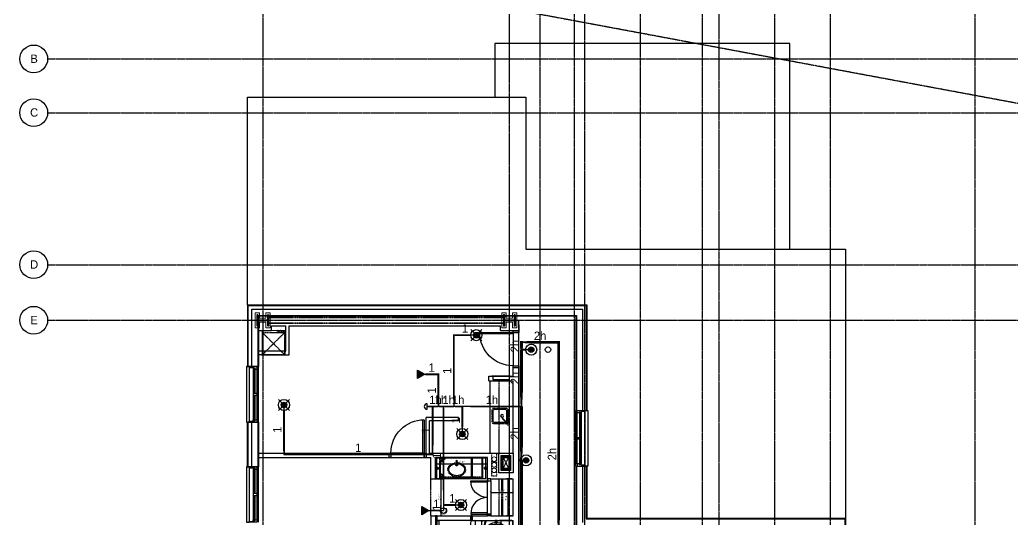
# Model space of a CAD drawing. Header units: inches. Extents: x -6955 to 13123, y -1334 to 3701.
# Drawn here: x 9285 to 10355, y 2205 to 2744 of the extents above; entities that cross this region are included whole.
import ezdxf
from ezdxf.enums import TextEntityAlignment as Align

# ---------------------------------------------------------------- set-up
doc = ezdxf.new("R2010")
doc.units = ezdxf.units.IN
doc.header["$MEASUREMENT"] = 0
doc.linetypes.add('CENTER2', pattern=[1.125, 0.75, -0.125, 0.125, -0.125])
doc.linetypes.add('HIDDEN2', pattern=[0.1875, 0.125, -0.0625])
for name, color, linetype in [('A-Clng Mtd Light Fixture', 4, 'Continuous'), ('A-Door', 7, 'Continuous'), ('A-Door-Head', 8, 'Continuous'), ('A-Eqpm', 4, 'Continuous'), ('A-Flor-Case', 6, 'Continuous'), ('A-Flor-Case-Hidden', 8, 'HIDDEN2'), ('A-Flor-Outline', 4, 'Continuous'), ('A-Flor-Ovhd', 1, 'HIDDEN2'), ('A-Flor-Pfix', 7, 'Continuous'), ('A-Flor-Soffit', 6, 'HIDDEN2'), ('A-Flor-Spcl', 5, 'Continuous'), ('A-Flor-Wall Mtd Fixture', 7, 'Continuous'), ('A-Glaz', 7, 'Continuous'), ('A-Glaz-Sill', 8, 'Continuous'), ('A-Grid(SmallScale)', 11, 'CENTER2'), ('A-HVAC', 6, 'HIDDEN2'), ('A-Roof-Below', 1, 'Continuous'), ('A-Wall-Full', 7, 'Continuous'), ('A-Wall-Hatch', 15, 'Continuous'), ('headdn', 7, 'Continuous'), ('PIPEBL', 4, 'Continuous'), ('pipemn', 6, 'Continuous'), ('PIPESPC', 7, 'Continuous'), ('S-Grid-Iden', 7, 'Continuous'), ('spk-cap', 7, 'Continuous'), ('spk-piperise', 7, 'Continuous'), ('TIDYPIPE', 7, 'Continuous')]:
    doc.layers.add(name, color=color, linetype=linetype)
for name, color, linetype, lineweight in [('A-Detl-Hatch', 1, 'Continuous', 18), ('A-Detl-Wide', 2, 'Continuous', 35), ('S-Detl-Hatch', 1, 'Continuous', 18), ('S-Detl-Wide', 3, 'Continuous', 35)]:
    doc.layers.add(name, color=color, linetype=linetype, lineweight=lineweight)
doc.layers.add('G-Anno-Nplt', color=140, linetype='Continuous', lineweight=18, plot=False)
doc.styles.add('G1DIM', font='arial.ttf')
doc.styles.add('PIPE', font='PIPE.SHX')
doc.dimstyles.new('Aec-Arch-I-96', dxfattribs={"dimscale": 96, "dimtxt": 0.09375, "dimasz": 0.0625, "dimexe": 0.0625, "dimexo": 0.0625, "dimgap": 0.03125, "dimtad": 1, "dimdec": 3, "dimzin": 3, "dimdsep": 46, "dimlunit": 4, "dimtxsty": 'G1DIM', "dimblk": 'ARCHTICK', "dimcen": 0.09375, "dimclrt": 2, "dimazin": 2, "dimtfac": 0.75, "dimtdec": 3, "dimtix": 1, "dimtmove": 2, "dimatfit": 2, "dimldrblk": 'OPEN90', "dimfxl": 0.0625, "dimtolj": 1, "dimtzin": 0, "dimarcsym": 0})

# ---------------------------------------------------------------- blocks, each defined once
blk = doc.blocks.new('EXTERIOR WINDOW 3')
at = {"layer": 'A-Glaz'}
for p, q in [((5693, -8445.8), (5693, -8419.3)), ((5694, -8445.8), (5694, -8419.3)), ((5695, -8474.2), (5695, -8419.3)), ((5693, -8474.2), (5693, -8447.8)), ((5694, -8474.2), (5694, -8447.8))]:
    blk.add_line(p, q, dxfattribs=at)
for points in [[(5693, -8419.3), (5690.5, -8419.3), (5690.5, -8416.8), (5699, -8416.8), (5699, -8417.8), (5695, -8417.8), (5695, -8419.3), (5694, -8419.3), (5694, -8418.3), (5693, -8418.3), (5693, -8419.3)], [(5693, -8474.2), (5690.5, -8474.2), (5690.5, -8476.8), (5699, -8476.8), (5699, -8475.7), (5695, -8475.7), (5695, -8474.2), (5694, -8474.2), (5694, -8475.2), (5693, -8475.2), (5693, -8474.2)]]:
    blk.add_lwpolyline(points, dxfattribs=at)
blk.add_lwpolyline([(5690.5, -8445.8), (5690.5, -8447.8), (5695, -8447.8), (5695, -8445.8)], close=True, dxfattribs=at)
at = {"layer": 'A-Glaz-Sill'}
for p, q in [((5689.1, -8416.8), (5689.1, -8476.8)), ((5690.5, -8419.3), (5690.5, -8474.2)), ((5699, -8475.7), (5699, -8417.8))]:
    blk.add_line(p, q, dxfattribs=at)
blk.add_lwpolyline([(5699, -8476.8), (5702, -8476.8), (5702, -8416.8), (5699, -8416.8)], dxfattribs=at)
blk = doc.blocks.new('4TH FLOOR CORE & SHELL')
at = {"layer": 'A-Roof-Below'}
for points in [[(2905.1, -14062.1), (2905.1, -13840.1), (2586.8, -13840.1), (2586.8, -13898.1)], [(2319.9, -14122.1), (2319.9, -13898.1), (2620.1, -13898.1), (2620.1, -14062.1), (2965.1, -14062.1), (2965.1, -14352.1)]]:
    blk.add_lwpolyline(points, dxfattribs=at)
at = {"layer": 'A-Wall-Full'}
for p, q in [((2319.9, -14122.1), (2686.1, -14122.1)), ((2319.9, -14122.1), (2319.9, -14188.8)), ((2686.1, -14122.1), (2686.1, -14236.1)), ((2331.9, -14134.1), (2331.9, -14188.7)), ((2331.9, -14134.1), (2674.1, -14134.1)), ((2674.1, -14134.1), (2674.1, -14236.1)), ((2319.9, -14188.7), (2331.9, -14188.7)), ((2674.1, -14236.1), (2686.1, -14236.1)), ((2319.9, -14296.7), (2319.9, -14248.7)), ((2319.9, -14248.7), (2331.9, -14248.7)), ((2331.9, -14248.7), (2331.9, -14296.7)), ((2319.9, -14296.7), (2331.9, -14296.7)), ((2674.1, -14296.1), (2674.1, -14364.1)), ((2674.1, -14296.1), (2686.1, -14296.1)), ((2686.1, -14296.1), (2686.1, -14352.1)), ((2686.1, -14352.1), (2965.1, -14352.1)), ((2965.1, -14352.1), (2965.1, -14398.1))]:
    blk.add_line(p, q, dxfattribs=at)
at = {"layer": 'A-Wall-Hatch'}
for p, q in [((2320.6, -14122.9), (2685.4, -14122.9)), ((2320.6, -14188.7), (2320.6, -14122.9)), ((2324.6, -14126.9), (2681.4, -14126.9)), ((2324.6, -14188.7), (2324.6, -14126.9)), ((2681.4, -14126.9), (2681.4, -14236.1)), ((2685.4, -14122.9), (2685.4, -14236.1)), ((2331.2, -14133.5), (2331.2, -14188.7)), ((2331.2, -14133.5), (2674.7, -14133.5)), ((2674.8, -14133.5), (2674.8, -14236.1)), ((2320.6, -14296.7), (2320.6, -14248.7)), ((2324.6, -14296.7), (2324.6, -14248.7)), ((2331.2, -14248.7), (2331.2, -14296.7)), ((2674.8, -14296.1), (2674.8, -14363.5)), ((2681.4, -14296.1), (2681.4, -14356.9)), ((2685.4, -14296.1), (2685.4, -14352.9)), ((2685.4, -14352.9), (2964.4, -14352.9)), ((2964.4, -14352.9), (2964.4, -14398.1))]:
    blk.add_line(p, q, dxfattribs=at)
at = {"rotation": 180}
for p in [(8021, -22665.5), (8021, -22773.5)]:
    blk.add_blockref('EXTERIOR WINDOW 3', p, dxfattribs=at)
at = {"xscale": -1, "rotation": 180}
blk.add_blockref('EXTERIOR WINDOW 3', (-3015, -22712.9), dxfattribs=at)
blk = doc.blocks.new('Column Bubble')
blk.add_circle((-0.004, -0.002), 0.156)
blk.add_attdef('XX', text='', height=0.0938).set_placement((0, 0), align=Align.MIDDLE_CENTER)
blk = doc.blocks.new('*U19')
at = {"layer": 'A-Detl-Hatch'}
h = blk.add_hatch(dxfattribs=at)
h.set_pattern_fill('ANSI32', color=256, scale=6, style=0)
h.set_pattern_definition([(45, (0, -6.06), (-1.591, 1.591), []), (45, (1.0607, -6.06), (-1.591, 1.591), [])])
edge = h.paths.add_edge_path()
edge.add_line((6, -12.12), (6, -11.515))
edge.add_line((6, -11.515), (0.795, -11.515))
edge.add_arc((0.795, -10.915), 0.6, 180, 270, ccw=False)
edge.add_line((0.195, -10.915), (0.195, -1.205))
edge.add_arc((0.795, -1.205), 0.6, 90, 180, ccw=False)
edge.add_line((0.795, -0.605), (6, -0.605))
edge.add_line((6, -0.605), (6, 0))
edge.add_line((6, 0), (-6, 0))
edge.add_line((-6, 0), (-6, -0.605))
edge.add_line((-6, -0.605), (-0.795, -0.605))
edge.add_arc((-0.795, -1.205), 0.6, 0, 90, ccw=False)
edge.add_line((-0.195, -1.205), (-0.195, -10.915))
edge.add_arc((-0.795, -10.915), 0.6, 270, 360, ccw=False)
edge.add_line((-0.795, -11.515), (-6, -11.515))
edge.add_line((-6, -11.515), (-6, -12.12))
edge.add_line((-6, -12.12), (6, -12.12))
at = {"color": 0, "linetype": 'ByBlock'}
blk.add_lwpolyline([(6, -12.12), (6, -11.515), (0.795, -11.515, -0.41421356), (0.195, -10.915), (0.195, -1.205, -0.41421356), (0.795, -0.605), (6, -0.605), (6, 0), (-6, 0), (-6, -0.605), (-0.795, -0.605, -0.41421356), (-0.195, -1.205), (-0.195, -10.915, -0.41421356), (-0.795, -11.515), (-6, -11.515), (-6, -12.12)], format="xyb", close=True, dxfattribs=at)
blk = doc.blocks.new('W12X65')
at = {"layer": 'S-Detl-Hatch'}
blk.add_lwpolyline([(13860.6, -7310.3), (13860.6, -7305.7), (13854.8, -7305.7), (13854.8, -7298.8), (13860.6, -7298.8), (13860.6, -7294.2), (13844.6, -7294.2), (13844.6, -7298.8), (13850.4, -7298.8), (13850.4, -7305.7), (13844.6, -7305.7), (13844.6, -7310.3)], close=True, dxfattribs=at)
at = {"layer": 'A-Detl-Wide'}
blk.add_blockref('*U19', (13852.6, -7296.2), dxfattribs=at)
blk = doc.blocks.new('kitchen faucet')
for p, q in [((0.9, 0.4), (8.4, 0.4)), ((1, 0.1), (4, 0.1)), ((4, -0.1), (4, 0.1)), ((0.9, -0.4), (8.4, -0.4)), ((1, -0.1), (4, -0.1))]:
    blk.add_line(p, q)
blk.add_circle((0, 0), 1)
blk.add_arc((8.4, 0), 0.375, 270, 90)
blk = doc.blocks.new('kitchen sink')
blk.add_lwpolyline([(-14.9, -7, 0.143329), (-14, -7.2), (-3, -7.2, 0.414214), (-1.2, -5.5), (-1.2, 5.5, 0.414214), (-3, 7.2), (-14, 7.2, 0.414214), (-15.8, 5.5), (-15.8, -5.5, 0.143329), (-15.5, -6.4, 0.143329)], format="xyb")
blk.add_circle((-10.8, 0), 1.5)
at = {"layer": 'A-Flor-Case-Hidden'}
for p, q in [((-15.8, 8.5), (-17, 7.2)), ((-1.2, 8.5), (0, 7.2)), ((-16.6, -7.6), (-17, -7.2)), ((-15.8, -8.5), (-16.1, -8.1)), ((-1.2, -8.5), (0, -7.2))]:
    blk.add_line(p, q, dxfattribs=at)
for points in [[(-17, 7.2), (-17, -7.2)], [(-1.2, 8.5), (-15.8, 8.5)], [(0, -7.2), (0, 7.2)], [(-15.8, -8.5), (-1.2, -8.5)]]:
    blk.add_lwpolyline(points, dxfattribs=at)
at = {"rotation": 45.00000000000001}
blk.add_blockref('kitchen faucet', (-17.4, -8.9), dxfattribs=at)
blk = doc.blocks.new('18in door')
blk.add_lwpolyline([(0, 0), (1.5, 0), (1.5, 18), (0, 18)], close=True)
blk.add_arc((0, 0), 18, 0, 90)
blk = doc.blocks.new('Single 12x6 HVAC Shaft')
at = {"layer": 'A-Flor-Outline'}
blk.add_lwpolyline([(3.75, 17.75), (11.75, 17.75), (11.75, 3.75), (3.75, 3.75)], close=True, dxfattribs=at)
at = {"layer": 'A-HVAC'}
for p, q in [((4.75, 16.75), (10.75, 4.75)), ((4.75, 4.75), (10.75, 16.75))]:
    blk.add_line(p, q, dxfattribs=at)
blk.add_lwpolyline([(4.75, 16.75), (10.75, 16.75), (10.75, 4.75), (4.75, 4.75)], close=True, dxfattribs=at)
at = {"layer": 'A-Wall-Full'}
for points in [[(0, 21.5), (15.5, 21.5), (15.5, 0), (0, 0)], [(2.75, 18.75), (12.75, 18.75), (12.75, 2.75), (2.75, 2.75)]]:
    blk.add_lwpolyline(points, close=True, dxfattribs=at)
blk = doc.blocks.new('Plumbing Chase')
at = {"layer": 'A-Flor-Outline', "linetype": 'HIDDEN2', "ltscale": 0.5}
blk.add_lwpolyline([(0.625, 0), (6.625, 0), (6.625, 24), (0.625, 24)], close=True, dxfattribs=at)
at = {"layer": 'G-Anno-Nplt'}
for centre in [(3.625, 18), (3.625, 12), (3.625, 6)]:
    blk.add_circle(centre, 2.5, dxfattribs=at)
blk = doc.blocks.new('_ArchTick')
at = {"color": 0, "linetype": 'ByBlock', "const_width": 0.15}
blk.add_lwpolyline([(-0.5, -0.5), (0.5, 0.5)], dxfattribs=at)
blk = doc.blocks.new('*D149')
at = {"layer": 'Defpoints', "color": 0, "transparency": 16777216}
for p in [(0, -27.9), (-5.7, -67.9), (0, -67.9)]:
    blk.add_point(p, dxfattribs=at)
at = {"layer": 'G-Anno-Nplt', "color": 0, "lineweight": -2, "transparency": 16777216}
for p, q in [((-1.5, -27.9), (-7.2, -27.9)), ((-5.7, -27.9), (-5.7, -67.9)), ((-1.5, -67.9), (-7.2, -67.9))]:
    blk.add_line(p, q, dxfattribs=at)
at = {"layer": 'G-Anno-Nplt', "color": 0, "lineweight": -2, "transparency": 16777216, "xscale": 1.5, "yscale": 1.5, "zscale": 1.5}
for p, rotation in [((-5.7, -27.9), 90), ((-5.7, -67.9), 270)]:
    blk.add_blockref('_ArchTick', p, dxfattribs=dict(at, rotation=rotation))
at = {"layer": 'G-Anno-Nplt', "transparency": 16777216, "insert": (-7.6, -47.9), "char_height": 2.25, "attachment_point": 5, "rotation": 90, "style": 'G1DIM'}
blk.add_mtext('\\A1;3\'-4"', dxfattribs=at)
blk = doc.blocks.new('_Open90')
at = {"color": 0, "linetype": 'ByBlock', "lineweight": -2}
for p, q in [((0, 0), (-1, 0)), ((-0.5, 0.5), (0, 0)), ((0, 0), (-0.5, -0.5))]:
    blk.add_line(p, q, dxfattribs=at)
blk = doc.blocks.new('*D150')
at = {"layer": 'Defpoints', "color": 0, "transparency": 16777216}
for p in [(0, -42.5), (-24, -43), (0, -43)]:
    blk.add_point(p, dxfattribs=at)
at = {"layer": 'G-Anno-Nplt', "color": 0, "lineweight": -2, "transparency": 16777216}
for p, q in [((-24, -41.5), (-24, -41)), ((-24, -42.5), (0, -42.5)), ((0, -41.5), (0, -41))]:
    blk.add_line(p, q, dxfattribs=at)
at = {"layer": 'G-Anno-Nplt', "color": 0, "lineweight": -2, "transparency": 16777216, "xscale": 1.5, "yscale": 1.5, "zscale": 1.5, "rotation": 180}
blk.add_blockref('_ArchTick', (-24, -42.5), dxfattribs=at)
at = {"layer": 'G-Anno-Nplt', "color": 0, "lineweight": -2, "transparency": 16777216, "xscale": 1.5, "yscale": 1.5, "zscale": 1.5}
blk.add_blockref('_ArchTick', (0, -42.5), dxfattribs=at)
at = {"layer": 'G-Anno-Nplt', "transparency": 16777216, "insert": (-12, -40.6), "char_height": 2.25, "attachment_point": 5, "style": 'G1DIM'}
blk.add_mtext('\\A1;2\'-0"', dxfattribs=at)
blk = doc.blocks.new('shower head')
for p, q in [((0.5, 0.2), (4.5, 0.2)), ((6, 1.5), (4.5, 1.5)), ((0.5, -0.2), (4.5, -0.2)), ((6, -1.5), (4.5, -1.5))]:
    blk.add_line(p, q)
blk.add_lwpolyline([(0, -1.1), (0.5, -1.1), (0.5, 1.1), (0, 1.1)], close=True)
at = {"extrusion": (0, 0, -1)}
for centre, start_param, end_param in [((4.5, 0), 4.878708, 10.826996), ((6, 0), 6.265998, 9.430839)]:
    blk.add_ellipse(centre, major_axis=(0, 1.5), ratio=0.483735, start_param=start_param, end_param=end_param, dxfattribs=at)
blk.add_open_spline([(4.5, 0.2), (4.5, 0.2), (4.5, 0.2), (4.5, 0.1), (4.5, 0), (4.5, 0), (4.5, -0.1), (4.5, -0.2), (4.5, -0.2), (4.5, -0.2)], degree=3, knots=[7.6339989, 7.6339989, 7.6339989, 7.6339989, 7.7552894, 7.7552894, 7.7552894, 7.9540134, 7.9540134, 7.9540134, 8.074038, 8.074038, 8.074038, 8.074038])
blk = doc.blocks.new('shower curtain rod')
for p, q in [((-59.8, 0), (-60, 0)), ((-59.8, -2.5), (-59.8, 0)), ((-0.2, 0), (0, 0)), ((-0.2, -2.5), (-0.2, 0)), ((-59.8, -2.5), (-60, -2.5)), ((-59.8, -0.8), (-58.9, -0.8)), ((-59.8, -1.8), (-59, -1.8)), ((-0.2, -0.8), (-1.1, -0.8)), ((-0.2, -1.8), (-1, -1.8)), ((-0.2, -2.5), (0, -2.5))]:
    blk.add_line(p, q)
for centre, radius, start, end in [((-30, 101.4), 107.1, 254.2934, 285.7066), ((-30, 101.3), 106.1, 254.2167, 285.7833)]:
    blk.add_arc(centre, radius, start, end)
blk = doc.blocks.new('tub plan')
for p, q in [((0.1, -32.2), (0.1, -0.3)), ((59.4, -0.1), (0.3, -0.1)), ((59.6, -32.2), (59.6, -0.3)), ((2.2, -16.5), (2.2, -20)), ((-0.1, -33.9), (59.8, -33.9)), ((0.2, -33.9), (0.2, -32.4)), ((59.6, -33.9), (59.6, -32.4))]:
    blk.add_line(p, q)
blk.add_circle((7.6, -18.2), 1.09)
for centre, radius, start, end in [((0.3, -0.3), 0.188, 90, 180), ((14.4, -18.2), 12.2, 90, 171.7868), ((14.5, -18.2), 10.6, 90, 180), ((30, -982.5), 976.6, 89.0832, 90.9168), ((29.8, -940.7), 933.2, 89.0622, 90.9378), ((45, -12.2), 4.5, 8.0478, 90), ((45.6, -18.2), 12.2, 270, 90), ((59.4, -0.3), 0.188, 0, 90), ((14.4, -18.2), 12.2, 188.2132, 270), ((14.5, -18.2), 10.6, 180, 270), ((2, -18.2), 48, 351.9522, 8.0478), ((30, 946), 976.6, 269.0832, 270.9168), ((29.8, 904.2), 933.2, 269.0622, 270.9378), ((45, -24.3), 4.5, 270, 351.9522), ((0.2, -32.2), 0.13, 180, 241.143), ((0.2, -33.7), 0.13, 246.6399, 270), ((29.9, 1136.1), 1170.4, 268.5496, 271.4504), ((59.5, -32.2), 0.13, 298.857, 0), ((59.8, -33.8), 0.06, 270, 0)]:
    blk.add_arc(centre, radius, start, end)
at = {"layer": 'A-Flor-Pfix'}
blk.add_blockref('shower head', (-0.1, -18.2), dxfattribs=at)
at = {"layer": 'A-Flor-Spcl'}
blk.add_blockref('shower curtain rod', (59.9, -28.6), dxfattribs=at)
blk = doc.blocks.new('Toiliet American Std Cadet Pro')
for p, q in [((0, 8.1), (0, -8.1)), ((5.8, 9.1), (1, 9.1)), ((6.8, 7.9), (6.8, 8.1)), ((7.5, 6.5), (7, 7.4)), ((7.7, -6), (7.7, 6)), ((1, -9.1), (5.8, -9.1)), ((6.8, -8.1), (6.8, -7.9)), ((7, -7.4), (7.5, -6.5))]:
    blk.add_line(p, q)
for centre, radius, start, end in [((1, 8.1), 1, 90, 180), ((5.8, 8.1), 1, 0, 90), ((7.8, 7.9), 1, 180, 212.4157), ((6.7, 6), 1, 0, 32.4157), ((10.9, 10.1), 4.91, 226.8784, 295.5831), ((1, -8.1), 1, 180, 270), ((5.8, -8.1), 1, 270, 0), ((7.8, -7.9), 1, 147.5844, 180), ((10.9, -10.1), 4.91, 64.417, 133.1217), ((6.7, -6), 1, 327.5844, 0)]:
    blk.add_arc(centre, radius, start, end)
for start_param, end_param in [(2.197169, 4.086017), (4.086017, 8.480354)]:
    blk.add_ellipse((18.4, 0), major_axis=(9.17, 0), ratio=0.762999, start_param=start_param, end_param=end_param)
blk = doc.blocks.new('sink1915rear')
for p, q in [((-0.4, -1.9), (-0.4, -5.3)), ((0.4, -5.3), (-0.4, -5.3)), ((-0.1, -2), (-0.1, -4.5)), ((0.1, -4.5), (-0.1, -4.5)), ((0.1, -2), (0.1, -4.5)), ((0.4, -1.9), (0.4, -5.3))]:
    blk.add_line(p, q)
blk.add_circle((0, -1), 0.938)
for start, end in [(112.0243, 67.9757), (138.5829, 221.4171), (264.1135, 275.8865), (318.587, 41.413)]:
    blk.add_arc((0, -5), 1, start, end)
blk.add_open_spline([(-0.7, -3.5), (-1.4, -3.6), (-2, -3.7), (-3.6, -4.1), (-4.5, -4.5), (-6.2, -5.5), (-6.8, -6.1), (-7.9, -7.4), (-8.2, -8.2), (-8.5, -9.3), (-8.5, -9.6), (-8.5, -10), (-8.5, -10.6), (-8.4, -11.2), (-7.9, -12.5), (-7.5, -13.2), (-6.3, -14.5), (-5.5, -15), (-3.8, -15.9), (-2.8, -16.2), (-0.7, -16.5), (0.4, -16.6), (2.5, -16.3), (3.5, -16), (5.3, -15.2), (6.1, -14.6), (7.3, -13.4), (7.8, -12.7), (8.4, -11.2), (8.5, -10.5), (8.4, -8.9), (8.2, -8.2), (7.4, -6.8), (6.9, -6.1), (5.4, -4.9), (4.5, -4.5), (2.7, -3.8), (1.7, -3.6), (0.8, -3.5)], degree=3, knots=[4.798605, 4.798605, 4.798605, 4.798605, 5.014176, 5.014176, 5.378501, 5.378501, 5.742827, 5.742827, 6.107152, 6.107152, 6.283185, 6.283185, 6.283185, 6.561131, 6.561131, 6.925457, 6.925457, 7.289782, 7.289782, 7.654107, 7.654107, 8.018433, 8.018433, 8.382758, 8.382758, 8.747084, 8.747084, 9.111409, 9.111409, 9.475734, 9.475734, 9.84006, 9.84006, 10.204385, 10.204385, 10.56871, 10.56871, 10.909356, 10.909356, 10.909356, 10.909356])
at = {"layer": 'A-Flor-Case-Hidden', "linetype": 'HIDDEN2', "ltscale": 0.25}
blk.add_ellipse((0, -10), major_axis=(-9.5, 0), ratio=0.789474, start_param=4.791408, end_param=10.916548, dxfattribs=at)
blk = doc.blocks.new('wall sconce')
for p, q in [((0, 0), (3.75, 0)), ((2, -1.75), (2, 1.75))]:
    blk.add_line(p, q)
blk.add_circle((2, 0), 1.25)
blk = doc.blocks.new('41in Std Vanity')
at = {"layer": 'A-Flor-Case'}
for p, q in [((23, 54.5), (0, 54.5)), ((0.8, 1.5), (0.8, 54.5)), ((23, 1.5), (23, 54.5)), ((23, 1.5), (0, 1.5))]:
    blk.add_line(p, q, dxfattribs=at)
at = {"layer": 'A-Flor-Case-Hidden'}
for p, q in [((22, 51.1), (0.8, 51.1)), ((4.8, 50.4), (0.8, 46.3)), ((5.9, 50.4), (0.8, 45.2)), ((20, 50.4), (2.8, 50.4)), ((16.9, 50.4), (21.3, 46)), ((17.9, 50.4), (21.3, 47)), ((21.3, 4.9), (21.3, 49.1)), ((22, 4.9), (22, 51.1)), ((21.3, 17), (0.8, 17)), ((21.3, 16.2), (0.8, 16.2)), ((21.3, 5.6), (0.8, 5.6)), ((22, 4.9), (0.8, 4.9))]:
    blk.add_line(p, q, dxfattribs=at)
for points in [[(0.8, 49.1), (2.8, 49.1), (2.8, 51.1), (0.8, 51.1)], [(20, 49.1), (22, 49.1), (22, 51.1), (20, 51.1)]]:
    blk.add_lwpolyline(points, close=True, dxfattribs=at)
at = {"layer": 'A-Wall-Full'}
for p, q in [((0, 0), (0, 56)), ((0, 56), (23, 56)), ((23, 0), (0, 0))]:
    blk.add_line(p, q, dxfattribs=at)
at = {"layer": 'A-Flor-Pfix', "rotation": 90}
blk.add_blockref('sink1915rear', (3, 33.1), dxfattribs=at)
at = {"layer": 'A-Flor-Wall Mtd Fixture', "xscale": -1, "rotation": 90}
blk.add_blockref('wall sconce', (11.5, 56), dxfattribs=at)
at = {"layer": 'A-Flor-Wall Mtd Fixture', "rotation": 90}
blk.add_blockref('wall sconce', (11.5, 0), dxfattribs=at)
blk = doc.blocks.new('36in door')
blk.add_lwpolyline([(-1.5, -36), (0, -36), (0, 0), (-1.5, 0)], close=True)
blk.add_arc((0, 0), 36, 180, 270)
blk = doc.blocks.new('*D111')
at = {"layer": 'Defpoints', "color": 0, "transparency": 16777216}
for p in [(4.9, 128.7), (60.9, 129.1), (60.9, 129.1)]:
    blk.add_point(p, dxfattribs=at)
at = {"layer": 'G-Anno-Nplt', "color": 0, "lineweight": -2, "transparency": 16777216}
for p, q in [((4.9, 130.2), (4.9, 130.6)), ((4.9, 129.1), (60.9, 129.1))]:
    blk.add_line(p, q, dxfattribs=at)
at = {"layer": 'G-Anno-Nplt', "color": 0, "lineweight": -2, "transparency": 16777216, "xscale": 1.5, "yscale": 1.5, "zscale": 1.5, "rotation": 180}
blk.add_blockref('_ArchTick', (4.9, 129.1), dxfattribs=at)
at = {"layer": 'G-Anno-Nplt', "color": 0, "lineweight": -2, "transparency": 16777216, "xscale": 1.5, "yscale": 1.5, "zscale": 1.5}
blk.add_blockref('_ArchTick', (60.9, 129.1), dxfattribs=at)
at = {"layer": 'G-Anno-Nplt', "transparency": 16777216, "insert": (32.9, 131), "char_height": 2.25, "attachment_point": 5, "style": 'G1DIM'}
blk.add_mtext('\\A1;4\'-8"', dxfattribs=at)
blk = doc.blocks.new('*D112')
at = {"layer": 'Defpoints', "color": 0, "transparency": 16777216}
for p in [(0, 112.9), (0, 72.9), (10.8, 72.9)]:
    blk.add_point(p, dxfattribs=at)
at = {"layer": 'G-Anno-Nplt', "color": 0, "lineweight": -2, "transparency": 16777216}
for p, q in [((1.5, 112.9), (12.3, 112.9)), ((10.8, 112.9), (10.8, 72.9)), ((1.5, 72.9), (12.3, 72.9))]:
    blk.add_line(p, q, dxfattribs=at)
at = {"layer": 'G-Anno-Nplt', "color": 0, "lineweight": -2, "transparency": 16777216, "xscale": 1.5, "yscale": 1.5, "zscale": 1.5}
for p, rotation in [((10.8, 112.9), 90), ((10.8, 72.9), 270)]:
    blk.add_blockref('_ArchTick', p, dxfattribs=dict(at, rotation=rotation))
at = {"layer": 'G-Anno-Nplt', "transparency": 16777216, "insert": (8.9, 92.9), "char_height": 2.25, "attachment_point": 5, "rotation": 90, "style": 'G1DIM'}
blk.add_mtext('\\A1;3\'-4"', dxfattribs=at)
blk = doc.blocks.new('*D113')
at = {"layer": 'Defpoints', "color": 0, "transparency": 16777216}
for p in [(47.6, 68), (47.6, 0), (47.6, 0)]:
    blk.add_point(p, dxfattribs=at)
at = {"layer": 'G-Anno-Nplt', "color": 0, "lineweight": -2, "transparency": 16777216}
blk.add_line((47.6, 68), (47.6, 0), dxfattribs=at)
at = {"layer": 'G-Anno-Nplt', "color": 0, "lineweight": -2, "transparency": 16777216, "xscale": 1.5, "yscale": 1.5, "zscale": 1.5}
for p, rotation in [((47.6, 68), 90), ((47.6, 0), 270)]:
    blk.add_blockref('_ArchTick', p, dxfattribs=dict(at, rotation=rotation))
at = {"layer": 'G-Anno-Nplt', "transparency": 16777216, "insert": (45.7, 34), "char_height": 2.25, "attachment_point": 5, "rotation": 90, "style": 'G1DIM'}
blk.add_mtext('\\A1;5\'-8"', dxfattribs=at)
blk = doc.blocks.new('*D114')
at = {"layer": 'Defpoints', "color": 0, "transparency": 16777216}
for p in [(52.6, 8), (52.6, 3.7), (88.6, 8.1)]:
    blk.add_point(p, dxfattribs=at)
at = {"layer": 'G-Anno-Nplt', "color": 0, "lineweight": -2, "transparency": 16777216}
for p, q in [((52.6, 6.5), (52.6, 2.2)), ((88.6, 3.7), (52.6, 3.7)), ((88.6, 6.6), (88.6, 2.2))]:
    blk.add_line(p, q, dxfattribs=at)
at = {"layer": 'G-Anno-Nplt', "color": 0, "lineweight": -2, "transparency": 16777216, "xscale": 1.5, "yscale": 1.5, "zscale": 1.5, "rotation": 180}
blk.add_blockref('_ArchTick', (52.6, 3.7), dxfattribs=at)
at = {"layer": 'G-Anno-Nplt', "color": 0, "lineweight": -2, "transparency": 16777216, "xscale": 1.5, "yscale": 1.5, "zscale": 1.5}
blk.add_blockref('_ArchTick', (88.6, 3.7), dxfattribs=at)
at = {"layer": 'G-Anno-Nplt', "transparency": 16777216, "insert": (70.6, 5.6), "char_height": 2.25, "attachment_point": 5, "style": 'G1DIM'}
blk.add_mtext('\\A1;3\'-0"', dxfattribs=at)
blk = doc.blocks.new('*D115')
at = {"layer": 'Defpoints', "color": 0, "transparency": 16777216}
for p in [(88.6, 68), (75.4, 8.1), (88.6, 8.1)]:
    blk.add_point(p, dxfattribs=at)
at = {"layer": 'G-Anno-Nplt', "color": 0, "lineweight": -2, "transparency": 16777216}
for p, q in [((87.1, 68), (73.9, 68)), ((75.4, 68), (75.4, 8.1)), ((87.1, 8.1), (73.9, 8.1))]:
    blk.add_line(p, q, dxfattribs=at)
at = {"layer": 'G-Anno-Nplt', "color": 0, "lineweight": -2, "transparency": 16777216, "xscale": 1.5, "yscale": 1.5, "zscale": 1.5}
for p, rotation in [((75.4, 68), 90), ((75.4, 8.1), 270)]:
    blk.add_blockref('_ArchTick', p, dxfattribs=dict(at, rotation=rotation))
at = {"layer": 'G-Anno-Nplt', "transparency": 16777216, "insert": (73.5, 38), "char_height": 2.25, "attachment_point": 5, "rotation": 90, "style": 'G1DIM'}
blk.add_mtext('\\A1;5\'-0"', dxfattribs=at)
blk = doc.blocks.new('HVAC UNIT NICHE')
at = {"layer": 'A-Door-Head'}
blk.add_lwpolyline([(4, 0), (28.5, 0), (28.5, -3.8), (4, -3.8)], close=True, dxfattribs=at)
at = {"layer": 'A-HVAC'}
for p, q in [((4.2, 0), (28.2, -24)), ((4.2, -24), (28.2, 0))]:
    blk.add_line(p, q, dxfattribs=at)
for points in [[(3.2, 0), (29.2, 0), (29.2, 0.5), (3.2, 0.5)], [(4.2, -24), (28.2, -24), (28.2, 0), (4.2, 0)]]:
    blk.add_lwpolyline(points, close=True, dxfattribs=at)
for centre in [(21.1, -25), (23.7, -25), (26.4, -25)]:
    blk.add_circle(centre, 1, dxfattribs=at)
at = {"layer": 'A-Wall-Full'}
for p, q in [((4, 0), (0, 0)), ((4, -3.8), (4, 0)), ((28.5, 0), (33.2, 0)), ((28.5, -3.8), (28.5, 0)), ((33.2, 0), (33.2, -26)), ((4, -3.8), (0, -3.8)), ((28.5, -3.8), (29.5, -3.8)), ((29.5, -3.8), (29.5, -26))]:
    blk.add_line(p, q, dxfattribs=at)
at = {"layer": 'G-Anno-Nplt'}
blk.add_lwpolyline([(4, 0), (4, -26), (28.5, -26), (28.5, 0)], close=True, dxfattribs=at)
blk = doc.blocks.new('side2')
for p, q in [((0, 0), (7.8, 4.5)), ((7.8, -4.5), (0, 0)), ((7.8, 4.5), (7.8, -4.5))]:
    blk.add_line(p, q)
blk.add_solid([(7.8, -4.5), (0, 0), (7.8, 4.5)])
blk = doc.blocks.new('dpend2')
for p, q in [((-6, -6), (6, 6)), ((6, -6), (-6, 6))]:
    blk.add_line(p, q)
for radius in [6, 3]:
    blk.add_circle((0, 0), radius)
for points in [[(0, 0), (-3, 0), (-2.1, 2.1)], [(0, 0), (-3, 0), (-2.1, -2.1)], [(0, 0), (0, 3), (-2.1, 2.1)], [(0, 0), (0, -3), (-2.1, -2.1)], [(0, 0), (0, 3), (2.1, 2.1)], [(0, 0), (3, 0), (2.1, 2.1)], [(0, 0), (3, 0), (2.1, -2.1)], [(0, 0), (0, -3), (2.1, -2.1)]]:
    blk.add_solid(points)
blk = doc.blocks.new('dpend1')
for radius in [6, 3]:
    blk.add_circle((0, 0), radius)
for points in [[(0, 3), (-2.5, -1.6), (-2.6, 1.4)], [(0, 3), (-2.5, -1.6), (2.5, -1.6)], [(2.5, -1.6), (0, 3), (2.6, 1.5)], [(2.5, -1.6), (-2.5, -1.6), (0, -3)]]:
    blk.add_solid(points)
blk = doc.blocks.new('PIPESPC')
at = {"layer": 'PIPESPC', "style": 'PIPE', "width": 0.9}
blk.add_attdef('SIZE', text='', height=9, dxfattribs=at).set_placement((0, 4), align=Align.CENTER)
at = {"layer": 'PIPESPC', "style": 'PIPE', "flags": 1}
blk.add_attdef('SCHED', (25.3, 3.9), '', height=9, dxfattribs=at)
blk = doc.blocks.new('rise')
blk.add_circle((0, 0), 3)
blk = doc.blocks.new('CAP')
blk.add_line((0, 3), (0, -3))
blk.add_arc((0, 0), 3, 270, 90)
blk = doc.blocks.new('TIDYRUN')
at = {"const_width": 0.5}
blk.add_lwpolyline([(-2.8, 2.8, -2.414214), (-2.8, -2.8, -1.737895)], format="xyb", dxfattribs=at)
blk = doc.blocks.new('Suite Closet 1')
at = {"layer": 'A-Door'}
for points in [[(-27.75, -29.875), (-24, -29.875), (-24, -27.875), (-27.75, -27.875)], [(-27.75, -65.875), (-24, -65.875), (-24, -67.875), (-27.75, -67.875)]]:
    blk.add_lwpolyline(points, close=True, dxfattribs=at)
at = {"layer": 'A-Door-Head'}
blk.add_lwpolyline([(-27.75, -29.875), (-24, -29.875), (-24, -65.875), (-27.75, -65.875)], close=True, dxfattribs=at)
at = {"layer": 'A-Flor-Ovhd'}
for p, q in [((-15, -67.875), (-15, -27.875)), ((-12, -67.875), (-12, -27.875)), ((-11, -67.875), (-11, -27.875))]:
    blk.add_line(p, q, dxfattribs=at)
at = {"layer": 'A-Wall-Full'}
for p, q in [((-27.75, -29.875), (-24, -29.875)), ((-24, -27.875), (0, -27.875)), ((-24, -29.875), (-24, -27.875)), ((0, -67.875), (0, -27.875)), ((-27.75, -67.875), (-27.75, -65.875)), ((-27.75, -65.875), (-24, -65.875)), ((-24, -67.875), (-24, -65.875)), ((-24, -67.875), (0, -67.875))]:
    blk.add_line(p, q, dxfattribs=at)
for name, p in [('Single 12x6 HVAC Shaft', (-15.5, -21.5)), ('Plumbing Chase', (-24, -24.625))]:
    blk.add_blockref(name, p)
at = {"layer": 'A-Door', "extrusion": (0, 0, -1), "zscale": -1, "rotation": 270}
blk.add_blockref('18in door', (27.75, -29.875), dxfattribs=at)
at = {"layer": 'A-Door', "rotation": 90}
blk.add_blockref('18in door', (-27.75, -65.875), dxfattribs=at)
at = {"layer": 'G-Anno-Nplt'}
dim = blk.add_linear_dim(base=(-5.7156, -67.875), p1=(0, -27.875), p2=(0, -67.875), angle=90, dimstyle='Aec-Arch-I-96', override={"dimscale": 24, "dimsah": 1, "dimclrt": 256}, dxfattribs=at)
dim.commit()
dim.dimension.update_dxf_attribs({"geometry": '*D149', "text_midpoint": (-7.6152, -47.875)})
dim = blk.add_linear_dim(base=(0, -42.5426), p1=(-24, -43.0076), p2=(0, -43.0076), dimstyle='Aec-Arch-I-96', override={"dimscale": 24, "dimsah": 1, "dimclrt": 256}, dxfattribs=at)
dim.commit()
dim.dimension.update_dxf_attribs({"geometry": '*D150', "text_midpoint": (-12, -40.6438)})
blk = doc.blocks.new('Suite Vanity and Bath 1')
at = {"layer": 'A-Door'}
for points in [[(6.875, 72.875), (4.875, 72.875), (4.875, 68), (6.875, 68)], [(44.875, 72.875), (42.875, 72.875), (42.875, 68), (44.875, 68)]]:
    blk.add_lwpolyline(points, close=True, dxfattribs=at)
at = {"layer": 'A-Door-Head'}
blk.add_lwpolyline([(6.875, 72.875), (42.875, 72.875), (42.875, 68), (6.875, 68)], close=True, dxfattribs=at)
at = {"layer": 'A-Flor-Soffit'}
blk.add_line((0, 72.875), (0, 112.875), dxfattribs=at)
at = {"layer": 'A-Wall-Full'}
for p, q in [((0, 112.875), (0, 135.875)), ((4.875, 135.875), (60.875, 135.875)), ((4.875, 112.875), (4.875, 135.875)), ((60.875, 110.875), (60.875, 135.875)), ((0, 112.875), (4.875, 112.875)), ((0, 72.875), (0, 0)), ((0, 72.875), (6.875, 72.875)), ((4.875, 68), (4.875, 0)), ((4.875, 68), (6.875, 68)), ((6.875, 68), (6.875, 72.875)), ((42.875, 68), (42.875, 72.875)), ((42.875, 72.875), (60.875, 72.875)), ((42.875, 68), (88.625, 68)), ((88.625, 8.06), (88.625, 68)), ((52.625, 0), (4.875, 0)), ((52.625, 8.06), (52.625, 0)), ((52.625, 8.06), (88.625, 8.06))]:
    blk.add_line(p, q, dxfattribs=at)
at = {"extrusion": (0, 0, -1), "zscale": -1, "rotation": 270}
blk.add_blockref('41in Std Vanity', (-60.875, 135.875), dxfattribs=at)
at = {"layer": 'A-Door', "extrusion": (0, 0, -1), "zscale": -1}
blk.add_blockref('36in door', (-6.875, 68), dxfattribs=at)
at = {"layer": 'A-Flor-Pfix', "extrusion": (0, 0, -1), "xscale": -1, "zscale": -1, "rotation": 90}
blk.add_blockref('tub plan', (-88.4982, 67.9332), dxfattribs=at)
at = {"layer": 'A-Flor-Pfix', "rotation": 90.00004864950782}
blk.add_blockref('Toiliet American Std Cadet Pro', (22.875, 0.75), dxfattribs=at)
at = {"layer": 'G-Anno-Nplt'}
for base, p1, p2, picture, middle in [((60.875, 129.1324), (4.875, 128.6673), (60.875, 129.1324), '*D111', (32.875, 131.0311)), ((52.625, 3.6648), (88.625, 8.06), (52.625, 7.9826), '*D114', (70.625, 5.5644))]:
    dim = blk.add_linear_dim(base=base, p1=p1, p2=p2, dimstyle='Aec-Arch-I-96', override={"dimscale": 24, "dimsah": 1, "dimclrt": 256}, dxfattribs=at)
    dim.commit()
    dim.dimension.update_dxf_attribs({"geometry": picture, "text_midpoint": middle})
for base, p1, p2, picture, middle in [((10.7773, 72.875), (0, 112.875), (0, 72.875), '*D112', (8.8777, 92.875)), ((47.6409, 0), (47.6409, 68), (47.6409, 0), '*D113', (45.7422, 34)), ((75.4218, 8.06), (88.625, 68), (88.625, 8.06), '*D115', (73.523, 38.03))]:
    dim = blk.add_linear_dim(base=base, p1=p1, p2=p2, angle=90, dimstyle='Aec-Arch-I-96', override={"dimscale": 24, "dimsah": 1, "dimclrt": 256}, dxfattribs=at)
    dim.commit()
    dim.dimension.update_dxf_attribs({"geometry": picture, "text_midpoint": middle})

msp = doc.modelspace()

# ---------------------------------------------------------------- linework, layer by layer
at = {"layer": 'A-Clng Mtd Light Fixture'}
msp.add_circle((9854.6605, 2387.9217), 3, dxfattribs=at)
at = {"layer": 'A-Door'}
for points in [[(9823.0364, 2408.4523), (9823.0364, 2406.4523), (9817.0364, 2406.4523), (9817.0364, 2408.4523)], [(9823.0364, 2370.4523), (9823.0364, 2368.4523), (9817.0364, 2368.4523), (9817.0364, 2370.4523)], [(9683.2864, 2276.3273), (9685.2864, 2276.3273), (9685.2864, 2271.4523), (9683.2864, 2271.4523)], [(9721.2864, 2276.3273), (9723.2864, 2276.3273), (9723.2864, 2271.4523), (9721.2864, 2271.4523)]]:
    msp.add_lwpolyline(points, close=True, dxfattribs=at)
at = {"layer": 'A-Door-Head'}
for points in [[(9823.0364, 2370.4523), (9823.0364, 2406.4523), (9817.0364, 2406.4523), (9817.0364, 2370.4523)], [(9721.2864, 2276.3273), (9685.2864, 2276.3273), (9685.2864, 2271.4523), (9721.2864, 2271.4523)]]:
    msp.add_lwpolyline(points, close=True, dxfattribs=at)
at = {"layer": 'A-Eqpm'}
for points in [[(9814.0364, 2359.2023), (9794.0364, 2359.2023), (9794.0364, 2359.7023), (9814.0364, 2359.7023)], [(9813.0364, 2359.2023), (9795.0364, 2359.2023), (9795.0364, 2355.7023), (9813.0364, 2355.7023)]]:
    msp.add_lwpolyline(points, close=True, dxfattribs=at)
at = {"layer": 'A-Flor-Case'}
msp.add_line((9792.0364, 2354.3273), (9792.0364, 2276.3273), dxfattribs=at)
at = {"layer": 'A-Flor-Ovhd'}
msp.add_line((9802.0364, 2276.3273), (9802.0364, 2354.0773), dxfattribs=at)
at = {"layer": 'A-Grid(SmallScale)'}
for p, q in [((9547.0336, 3132.3201), (9547.0336, 1223.6428)), ((9813.0355, 1223.6428), (9813.0355, 3132.3201)), ((9846.0336, 3132.3201), (9846.0336, 1223.6428)), ((9883.0336, 3132.3201), (9883.0336, 1223.6428)), ((9954.0336, 3132.3201), (9954.0336, 1223.6428)), ((10021.0336, 3132.3201), (10021.0336, 1223.6428)), ((10099.0336, 3132.3201), (10099.0336, 1223.6428)), ((10159.0336, 3132.3201), (10159.0336, 1223.6428)), ((10315.0336, 3132.3201), (10315.0336, 1223.6428)), ((9894.0336, 3110.5182), (9894.0336, 1223.6428)), ((10039.0336, 3110.477), (10039.0336, 1223.6428)), ((9315.0336, 2848.8619), (13123.0336, 2139.0799)), ((9315.0336, 2701.5773), (13123.0336, 2701.5773)), ((9315.0336, 2643.5772), (13123.0336, 2643.5772)), ((9315.0336, 2479.5773), (13123.0336, 2479.5773)), ((9315.0336, 2419.5773), (13123.0336, 2419.5773))]:
    msp.add_line(p, q, dxfattribs=at)
at = {"layer": 'A-Wall-Full'}
for p, q in [((9823.0364, 2406.4523), (9823.0364, 2419.5773)), ((9542.4095, 2408.4523), (9556.5945, 2408.4523)), ((9556.5945, 2413.4523), (9571.9095, 2413.4523)), ((9556.5945, 2408.4523), (9556.5945, 2413.4523)), ((9571.9095, 2408.4523), (9571.9095, 2413.4523)), ((9575.6595, 2413.4523), (9803.4764, 2413.4523)), ((9575.6595, 2408.4523), (9575.6595, 2413.4523)), ((9803.4764, 2408.4523), (9803.4764, 2413.4523)), ((9803.4764, 2408.4523), (9817.0364, 2408.4523)), ((9817.0364, 2406.4523), (9817.0364, 2408.4523)), ((9823.0364, 2414.6094), (9823.0364, 2406.4523)), ((9817.0364, 2406.4523), (9823.0364, 2406.4523)), ((9817.0364, 2370.4523), (9823.0364, 2370.4523)), ((9817.0364, 2359.2023), (9817.0364, 2370.4523)), ((9823.0364, 2132.5773), (9823.0364, 2370.4523)), ((9823.0364, 2370.4523), (9823.0364, 2140.2808)), ((9791.0364, 2359.2023), (9817.0364, 2359.2023)), ((9791.0364, 2354.3273), (9791.0364, 2359.2023)), ((9791.0364, 2354.3273), (9817.0364, 2354.3273)), ((9817.0364, 2276.3273), (9817.0364, 2354.3273)), ((9723.2864, 2276.3273), (9723.2864, 2314.8273)), ((9758.0364, 2314.8273), (9723.2864, 2314.8273)), ((9758.0364, 2311.0773), (9758.0364, 2314.8273)), ((9758.0364, 2311.0773), (9727.0364, 2311.0773)), ((9727.0364, 2276.3273), (9727.0364, 2311.0773)), ((9542.4095, 2276.3273), (9685.2864, 2276.3273)), ((9542.4095, 2271.4523), (9685.2864, 2271.4523)), ((9685.2864, 2276.3273), (9685.2864, 2271.4523)), ((9721.2864, 2276.3273), (9723.2864, 2276.3273)), ((9721.2864, 2276.3273), (9721.2864, 2271.4523)), ((9721.2864, 2271.4523), (9728.4114, 2271.4523)), ((9727.0364, 2276.3273), (9817.0364, 2276.3273))]:
    msp.add_line(p, q, dxfattribs=at)
at = {"layer": 'PIPEBL'}
for p, q in [((9777.3112, 2403.5773), (9753.1599, 2403.5773)), ((9753.1599, 2403.5773), (9753.1599, 2326.5773)), ((9836.5379, 2387.8553), (9826.0364, 2387.8553)), ((9721.8112, 2361.2869), (9736.4664, 2361.2869)), ((9736.4664, 2361.2869), (9736.4664, 2326.5773)), ((9569.8427, 2328.2869), (9569.8427, 2274.8898)), ((9730.2223, 2326.5773), (9724.2223, 2326.5773)), ((9730.2223, 2274.8898), (9730.2223, 2326.5773)), ((9736.4664, 2326.5773), (9730.2223, 2326.5773)), ((9741.9474, 2326.5773), (9736.4664, 2326.5773)), ((9753.1599, 2326.5773), (9741.9474, 2326.5773)), ((9741.9474, 2326.5773), (9741.9474, 2220.2869)), ((9762.3112, 2326.5773), (9753.1599, 2326.5773)), ((9826.0364, 2326.5773), (9762.3112, 2326.5773)), ((9762.3112, 2296.7869), (9762.3112, 2326.5773)), ((9569.8427, 2274.8898), (9730.2223, 2274.8898)), ((9831.0336, 2268.4523), (9826.0364, 2268.4523)), ((9741.9474, 2220.2869), (9741.9474, 2214.2869)), ((9760.8112, 2220.2869), (9741.9474, 2220.2869)), ((9726.3112, 2214.2869), (9741.9474, 2214.2869))]:
    msp.add_line(p, q, dxfattribs=at)
at = {"layer": 'pipemn'}
for p, q in [((9826.0364, 2387.8553), (9826.0364, 2395.7019)), ((9866.1966, 2395.7019), (9826.0364, 2395.7019)), ((9826.0364, 2326.5773), (9826.0364, 2387.8553)), ((9866.1966, 2154.642), (9866.1966, 2395.7019)), ((9826.0364, 2268.4523), (9826.0364, 2326.5773)), ((9826.0364, 2096.3201), (9826.0364, 2268.4523))]:
    msp.add_line(p, q, dxfattribs=at)
at = {"layer": 'S-Detl-Wide', "linetype": 'HIDDEN2'}
for p, q in [((9553.0936, 2422.5773), (9805.9755, 2422.5773)), ((9553.0936, 2416.5773), (9805.9755, 2416.5773))]:
    msp.add_line(p, q, dxfattribs=at)
at = {"layer": 'TIDYPIPE', "color": 7}
for points, const_width in [([(9752.1599, 2403.5773), (9771.3112, 2403.5773)], 2), ([(9753.1599, 2326.5773), (9753.1599, 2404.5773)], 2), ([(9826.0364, 2387.8553), (9826.0364, 2397.2019)], 3), ([(9866.1966, 2153.142), (9866.1966, 2397.2019)], 3), ([(9824.5364, 2395.7019), (9867.6966, 2395.7019)], 3), ([(9826.0364, 2326.5773), (9826.0364, 2387.8553)], 3), ([(9826.0364, 2387.8553), (9830.5379, 2387.8553)], 2), ([(9721.8112, 2361.2869), (9737.4664, 2361.2869)], 2), ([(9736.4664, 2326.5773), (9736.4664, 2362.2869)], 2), ([(9569.8427, 2273.8898), (9569.8427, 2322.2869)], 2), ([(9724.2223, 2326.5773), (9730.2223, 2326.5773)], 2), ([(9730.2223, 2326.5773), (9736.4664, 2326.5773)], 2), ([(9730.2223, 2273.8898), (9730.2223, 2326.5773)], 2), ([(9736.4664, 2326.5773), (9741.9474, 2326.5773)], 2), ([(9741.9474, 2326.5773), (9753.1599, 2326.5773)], 2), ([(9741.9474, 2220.2869), (9741.9474, 2326.5773)], 2), ([(9753.1599, 2326.5773), (9762.3112, 2326.5773)], 2), ([(9762.3112, 2302.7869), (9762.3112, 2326.5773)], 2), ([(9762.3112, 2326.5773), (9826.0364, 2326.5773)], 2), ([(9826.0364, 2268.4523), (9826.0364, 2326.5773)], 3), ([(9568.8427, 2274.8898), (9731.2223, 2274.8898)], 2), ([(9826.0364, 2096.3201), (9826.0364, 2268.4523)], 3), ([(9741.9474, 2220.2869), (9754.8112, 2220.2869)], 2), ([(9726.3112, 2214.2869), (9737.4474, 2214.2869)], 2)]:
    msp.add_lwpolyline(points, close=True, dxfattribs=dict(at, const_width=const_width))

# ---------------------------------------------------------------- block references
for name, p in [('4TH FLOOR CORE & SHELL', (7210.5342, 16558.3273)), ('Suite Vanity and Bath 1', (9728.4114, 2135.5773)), ('Suite Closet 1', (9817.0364, 2276.3273))]:
    msp.add_blockref(name, p)
at = {"rotation": 90}
for p in [(2244.8158, -11433.0174), (2510.8177, -11433.0174)]:
    msp.add_blockref('W12X65', p, dxfattribs=at)
at = {"xscale": -1, "rotation": 180}
msp.add_blockref('HVAC UNIT NICHE', (9542.4095, 2382.4523), dxfattribs=at)
at = {"layer": 'A-Door', "extrusion": (0, 0, -1), "zscale": -1, "rotation": 90}
msp.add_blockref('36in door', (-9817.0364, 2406.4523), dxfattribs=at)
at = {"layer": 'A-Door', "xscale": -1, "rotation": 180}
msp.add_blockref('36in door', (9721.2864, 2276.3273), dxfattribs=at)
at = {"layer": 'A-Flor-Pfix', "extrusion": (0, 0, -1), "zscale": -1}
msp.add_blockref('kitchen sink', (-9794.2864, 2316.3273), dxfattribs=at)
at = {"layer": 'headdn'}
for name, p in [('dpend2', (9777.3112, 2403.5773)), ('dpend1', (9836.5379, 2387.8553)), ('dpend2', (9569.8427, 2328.2869)), ('dpend2', (9762.3112, 2296.7869)), ('dpend1', (9831.0336, 2268.4523)), ('dpend2', (9760.8112, 2220.2869))]:
    msp.add_blockref(name, p, dxfattribs=at)
at = {"layer": 'headdn', "rotation": 180}
for p in [(9721.8112, 2361.2869), (9726.3112, 2214.2869)]:
    msp.add_blockref('side2', p, dxfattribs=at)
at = {"layer": 'PIPESPC'}
ref = msp.add_blockref('PIPESPC', (9765.2356, 2403.5773), dxfattribs=at)
ref.add_attrib('SIZE', '1', dxfattribs={"color": 0, "height": 9, "style": 'PIPE'}).set_placement((9765.2356, 2403.5773), align=Align.BOTTOM_CENTER)
ref = msp.add_blockref('PIPESPC', (9826.0364, 2391.7786), dxfattribs=dict(at, rotation=90))
ref.add_attrib('SIZE', '2h', dxfattribs={"color": 0, "height": 9, "rotation": 90, "style": 'PIPE'}).set_placement((9826.0364, 2391.7786), align=Align.BOTTOM_CENTER)
ref = msp.add_blockref('PIPESPC', (9846.1165, 2395.7019), dxfattribs=at)
ref.add_attrib('SIZE', '2h', dxfattribs={"color": 0, "height": 9, "style": 'PIPE'}).set_placement((9846.1165, 2395.7019), align=Align.BOTTOM_CENTER)
ref = msp.add_blockref('PIPESPC', (9729.1388, 2361.2869), dxfattribs=at)
ref.add_attrib('SIZE', '1', dxfattribs={"color": 0, "height": 9, "style": 'PIPE'}).set_placement((9729.1388, 2361.2869), align=Align.BOTTOM_CENTER)
ref = msp.add_blockref('PIPESPC', (9753.1599, 2365.0773), dxfattribs=dict(at, rotation=90))
ref.add_attrib('SIZE', '1', dxfattribs={"color": 0, "height": 9, "rotation": 90, "style": 'PIPE'}).set_placement((9753.1599, 2365.0773), align=Align.BOTTOM_CENTER)
ref = msp.add_blockref('PIPESPC', (9826.0364, 2357.2163), dxfattribs=dict(at, rotation=90))
ref.add_attrib('SIZE', '2h', dxfattribs={"color": 0, "height": 9, "rotation": 90, "style": 'PIPE'}).set_placement((9826.0364, 2357.2163), align=Align.BOTTOM_CENTER)
ref = msp.add_blockref('PIPESPC', (9736.4664, 2343.9321), dxfattribs=dict(at, rotation=90))
ref.add_attrib('SIZE', '1', dxfattribs={"color": 0, "height": 9, "rotation": 90, "style": 'PIPE'}).set_placement((9736.4664, 2343.9321), align=Align.BOTTOM_CENTER)
ref = msp.add_blockref('PIPESPC', (9733.3443, 2326.5773), dxfattribs=at)
ref.add_attrib('SIZE', '1h', dxfattribs={"color": 0, "height": 9, "style": 'PIPE'}).set_placement((9733.3443, 2326.5773), align=Align.BOTTOM_CENTER)
ref = msp.add_blockref('PIPESPC', (9739.2069, 2326.5773), dxfattribs=at)
ref.add_attrib('SIZE', '1h', dxfattribs={"color": 0, "height": 9, "style": 'PIPE'}).set_placement((9739.2069, 2326.5773), align=Align.BOTTOM_CENTER)
ref = msp.add_blockref('PIPESPC', (9747.5536, 2326.5773), dxfattribs=at)
ref.add_attrib('SIZE', '1h', dxfattribs={"color": 0, "height": 9, "style": 'PIPE'}).set_placement((9747.5536, 2326.5773), align=Align.BOTTOM_CENTER)
ref = msp.add_blockref('PIPESPC', (9757.7356, 2326.5773), dxfattribs=at)
ref.add_attrib('SIZE', '1h', dxfattribs={"color": 0, "height": 9, "style": 'PIPE'}).set_placement((9757.7356, 2326.5773), align=Align.BOTTOM_CENTER)
ref = msp.add_blockref('PIPESPC', (9794.1738, 2326.5773), dxfattribs=at)
ref.add_attrib('SIZE', '1h', dxfattribs={"color": 0, "height": 9, "style": 'PIPE'}).set_placement((9794.1738, 2326.5773), align=Align.BOTTOM_CENTER)
ref = msp.add_blockref('PIPESPC', (9762.3112, 2311.6821), dxfattribs=dict(at, rotation=90))
ref.add_attrib('SIZE', '1', dxfattribs={"color": 0, "height": 9, "rotation": 90, "style": 'PIPE'}).set_placement((9762.3112, 2311.6821), align=Align.BOTTOM_CENTER)
ref = msp.add_blockref('PIPESPC', (9569.8427, 2301.5883), dxfattribs=dict(at, rotation=90))
ref.add_attrib('SIZE', '1', dxfattribs={"color": 0, "height": 9, "rotation": 90, "style": 'PIPE'}).set_placement((9569.8427, 2301.5883), align=Align.BOTTOM_CENTER)
ref = msp.add_blockref('PIPESPC', (9730.2223, 2300.7336), dxfattribs=dict(at, rotation=90))
ref.add_attrib('SIZE', '1', dxfattribs={"color": 0, "height": 9, "rotation": 90, "style": 'PIPE'}).set_placement((9730.2223, 2300.7336), align=Align.BOTTOM_CENTER)
ref = msp.add_blockref('PIPESPC', (9826.0364, 2297.5148), dxfattribs=dict(at, rotation=89.99999999999518))
ref.add_attrib('SIZE', '2h', dxfattribs={"color": 0, "height": 9, "rotation": 90, "style": 'PIPE'}).set_placement((9826.0364, 2297.5148), align=Align.BOTTOM_CENTER)
ref = msp.add_blockref('PIPESPC', (9650.0325, 2274.8898), dxfattribs=at)
ref.add_attrib('SIZE', '1', dxfattribs={"color": 0, "height": 9, "style": 'PIPE'}).set_placement((9650.0325, 2274.8898), align=Align.BOTTOM_CENTER)
ref = msp.add_blockref('PIPESPC', (9866.1966, 2275.1719), dxfattribs=dict(at, rotation=90))
ref.add_attrib('SIZE', '2h', dxfattribs={"color": 0, "height": 9, "rotation": 90, "style": 'PIPE'}).set_placement((9866.1966, 2275.1719), align=Align.BOTTOM_CENTER)
ref = msp.add_blockref('PIPESPC', (9741.9474, 2273.4321), dxfattribs=dict(at, rotation=90))
ref.add_attrib('SIZE', '1', dxfattribs={"color": 0, "height": 9, "rotation": 90, "style": 'PIPE'}).set_placement((9741.9474, 2273.4321), align=Align.BOTTOM_CENTER)
ref = msp.add_blockref('PIPESPC', (9751.3793, 2220.2869), dxfattribs=at)
ref.add_attrib('SIZE', '1', dxfattribs={"color": 0, "height": 9, "style": 'PIPE'}).set_placement((9751.3793, 2220.2869), align=Align.BOTTOM_CENTER)
ref = msp.add_blockref('PIPESPC', (9741.9474, 2217.2869), dxfattribs=dict(at, rotation=90))
ref.add_attrib('SIZE', '1', dxfattribs={"color": 0, "height": 9, "rotation": 90, "style": 'PIPE'}).set_placement((9741.9474, 2217.2869), align=Align.BOTTOM_CENTER)
ref = msp.add_blockref('PIPESPC', (9734.1293, 2214.2869), dxfattribs=at)
ref.add_attrib('SIZE', '1', dxfattribs={"color": 0, "height": 9, "style": 'PIPE'}).set_placement((9734.1293, 2214.2869), align=Align.BOTTOM_CENTER)
at = {"layer": 'S-Grid-Iden', "xscale": 96, "yscale": 96, "zscale": 96}
for p, values in [((9300.4389, 2701.8113), {'XX': 'B'}), ((9300.4389, 2643.8112), {'XX': 'C'}), ((9300.4389, 2479.8113), {'XX': 'D'}), ((9300.4389, 2419.8113), {'XX': 'E'})]:
    msp.add_blockref('Column Bubble', p, dxfattribs=at).add_auto_attribs(values)
at = {"layer": 'spk-cap', "rotation": 180.0000000000556}
msp.add_blockref('CAP', (9724.2223, 2326.5773), dxfattribs=at)
at = {"layer": 'spk-piperise'}
msp.add_blockref('rise', (9741.9474, 2214.2869), dxfattribs=at)
at = {"layer": 'TIDYPIPE', "rotation": 270.0000000000173}
msp.add_blockref('TIDYRUN', (9741.9474, 2214.2869), dxfattribs=at)

doc.saveas('drawing.dxf')
